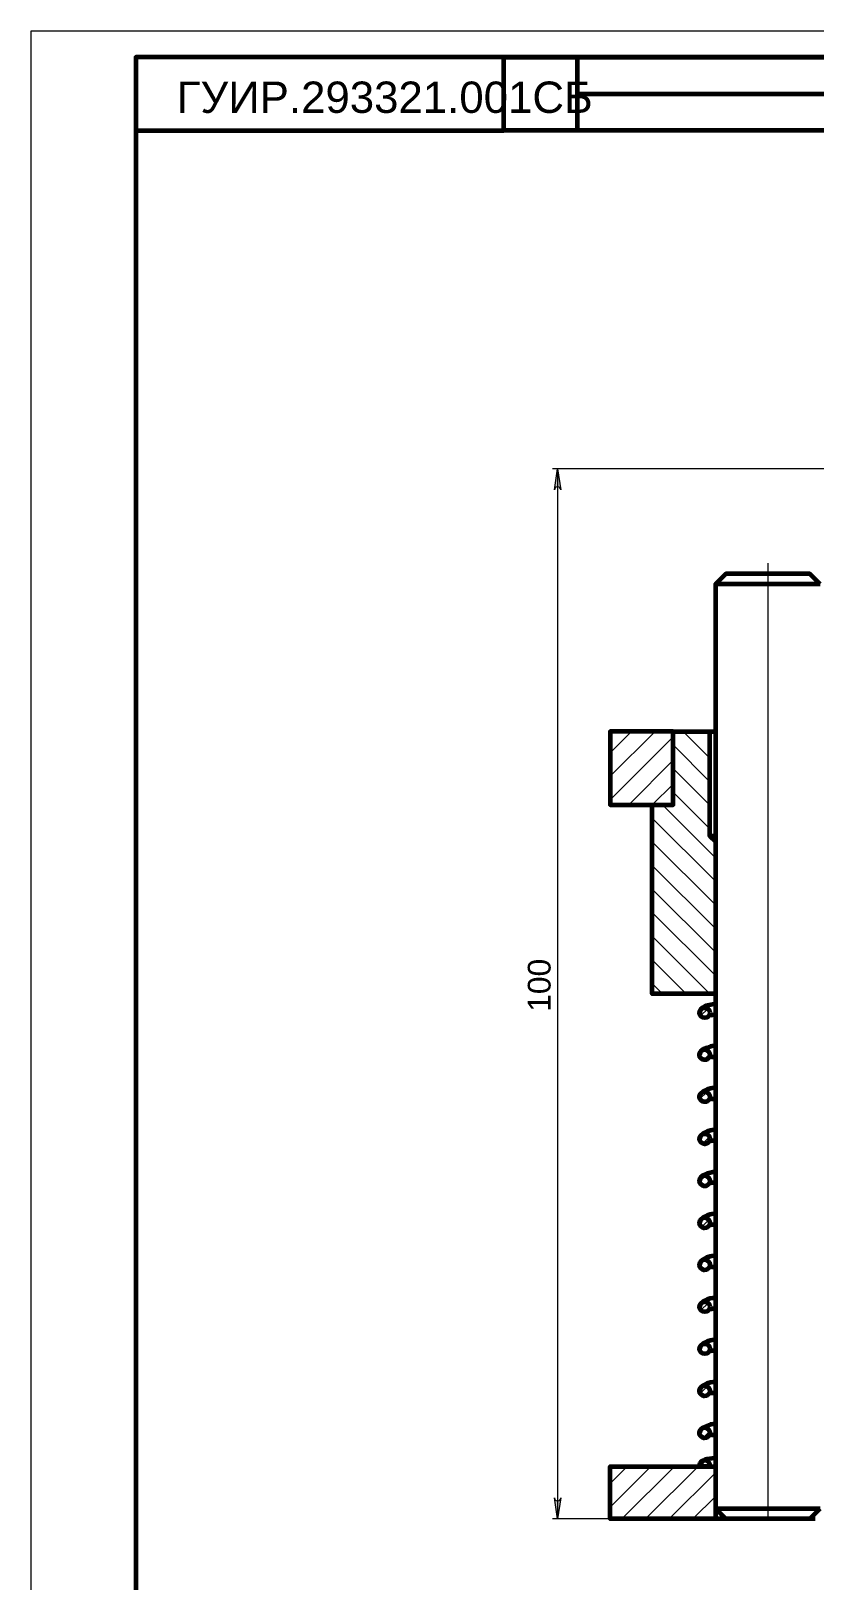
# Model space of a CAD drawing. Header units: millimetres. Extents: x 1142 to 3824, y -37 to 1280.
# Drawn here: x 1142 to 1197.4, y 815.8 to 925.3 of the extents above; entities that cross this region are included whole.
import ezdxf

# ---------------------------------------------------------------- set-up
doc = ezdxf.new("R2010")
doc.units = ezdxf.units.MM
doc.header["$LTSCALE"] = 0.5
doc.layers.add('PDF _Геометрия', color=7, linetype='Continuous')
doc.layers.add('PDF _Текст', color=7, linetype='Continuous')
doc.styles.add('PDF Arial', font='arial.ttf')

msp = doc.modelspace()

# ---------------------------------------------------------------- hatches: boundary and pattern name
at = {"layer": 'PDF _Геометрия', "lineweight": 13, "transparency": 33554559}
h = msp.add_hatch(color=256, dxfattribs=at)
h.paths.add_polyline_path([(1179.42, 892.88), (1179.39, 892.96), (1179.35, 893.02), (1179.29, 893.07), (1179.22, 893.1), (1179.14, 893.1), (1179.08, 893.07), (1179.01, 893.02), (1178.99, 892.96), (1178.96, 892.88), (1179.18, 894.37)], flags=0)
h.paths.add_polyline_path([(1178.96, 821.68), (1178.99, 821.6), (1179.01, 821.53), (1179.08, 821.49), (1179.14, 821.47), (1179.22, 821.47), (1179.29, 821.49), (1179.35, 821.53), (1179.39, 821.6), (1179.42, 821.68), (1179.18, 820.2)], flags=0)
h.paths.add_polyline_path([(1179.14, 781.05), (1179.12, 781.13), (1179.08, 781.2), (1179.03, 781.25), (1178.95, 781.28), (1178.88, 781.28), (1178.8, 781.25), (1178.75, 781.2), (1178.71, 781.13), (1178.69, 781.05), (1178.92, 782.55)], flags=0)
h.paths.add_polyline_path([(1178.69, 732.11), (1178.71, 732.03), (1178.75, 731.96), (1178.8, 731.91), (1178.88, 731.89), (1178.95, 731.89), (1179.03, 731.91), (1179.08, 731.96), (1179.12, 732.03), (1179.14, 732.11), (1178.92, 730.62)], flags=0)

# ---------------------------------------------------------------- linework, layer by layer
at = {"layer": 'PDF _Геометрия', "lineweight": 20}
for points in [[(1453.9, 705), (1142, 705), (1142, 925.29), (1453.9, 925.29)], [(1179.42, 892.88), (1179.39, 892.96), (1179.35, 893.02), (1179.29, 893.07), (1179.22, 893.1), (1179.14, 893.1), (1179.08, 893.07), (1179.01, 893.02), (1178.99, 892.96), (1178.96, 892.88), (1179.18, 894.37)], [(1178.96, 821.68), (1178.99, 821.6), (1179.01, 821.53), (1179.08, 821.49), (1179.14, 821.47), (1179.22, 821.47), (1179.29, 821.49), (1179.35, 821.53), (1179.39, 821.6), (1179.42, 821.68), (1179.18, 820.2)]]:
    msp.add_lwpolyline(points, close=True, dxfattribs=at)
at = {"layer": 'PDF _Геометрия', "lineweight": 60}
for points in [[(1175.38, 923.44), (1149.41, 923.44), (1149.41, 706.84), (1452.04, 706.84), (1452.04, 727.24), (1383.43, 727.24), (1383.43, 706.84), (1452.04, 706.84), (1452.04, 923.44), (1149.41, 923.44), (1149.41, 918.25), (1175.38, 918.25), (1175.38, 923.44), (1200.22, 923.44), (1200.22, 918.25), (1175.38, 918.25)], [(1180.57, 923.44), (1180.57, 918.25)], [(1180.57, 920.84), (1200.22, 920.84)], [(1197.72, 886.21), (1196.99, 886.95), (1196.92, 886.95), (1196.79, 886.95), (1196.58, 886.95), (1196.31, 886.95), (1195.96, 886.95), (1195.56, 886.95), (1195.13, 886.95), (1194.66, 886.95), (1194.18, 886.95), (1193.68, 886.95), (1193.21, 886.95), (1192.75, 886.95), (1192.32, 886.95), (1191.94, 886.95), (1191.63, 886.95), (1191.36, 886.95), (1191.18, 886.95), (1191.08, 886.95), (1191.05, 886.95), (1190.32, 886.21), (1190.32, 820.93), (1191.05, 820.2), (1190.96, 820.2), (1190.68, 820.2), (1190.47, 820.2), (1190.36, 820.2), (1190.32, 820.2)], [(1197.72, 886.21), (1197.66, 886.21), (1197.51, 886.21), (1197.29, 886.21), (1197, 886.21), (1196.65, 886.21), (1196.24, 886.21), (1195.79, 886.21), (1195.3, 886.21), (1194.78, 886.21), (1194.24, 886.21), (1193.71, 886.21), (1193.17, 886.21), (1192.65, 886.21), (1192.16, 886.21), (1191.72, 886.21), (1191.31, 886.21), (1190.97, 886.21), (1190.7, 886.21), (1190.5, 886.21), (1190.37, 886.21), (1190.32, 886.21)], [(1189.94, 868.41), (1190.32, 868.03), (1190.32, 857.28), (1185.86, 857.28), (1185.86, 870.64), (1187.35, 870.64), (1187.35, 875.82), (1182.9, 875.82), (1182.9, 870.64), (1187.35, 870.64), (1187.35, 875.82), (1189.94, 875.82), (1189.98, 875.82), (1190.11, 875.82), (1190.3, 875.82), (1190.32, 875.82)], [(1190.32, 868.41), (1190.3, 868.41), (1190.11, 868.41), (1189.98, 868.41), (1189.94, 868.41), (1189.94, 875.82)], [(1190.32, 856.58), (1189.89, 856.49), (1189.66, 856.43), (1189.47, 856.32), (1189.28, 856.17), (1189.21, 855.94)], [(1189.98, 855.79), (1190.02, 855.77), (1190.13, 855.8), (1190.32, 855.83)], [(1190.32, 853.63), (1189.98, 853.56), (1189.74, 853.48), (1189.49, 853.37), (1189.28, 853.2), (1189.19, 852.99)], [(1189.99, 852.86), (1190, 852.86), (1190.04, 852.83), (1190.15, 852.84), (1190.32, 852.88)], [(1190.32, 850.66), (1189.98, 850.59), (1189.74, 850.53), (1189.49, 850.4), (1189.28, 850.23), (1189.19, 850)], [(1189.99, 849.89), (1190, 849.89), (1190.04, 849.86), (1190.15, 849.87), (1190.32, 849.91)], [(1190.32, 847.69), (1189.98, 847.62), (1189.74, 847.56), (1189.49, 847.44), (1189.28, 847.26), (1189.21, 847.03)], [(1189.99, 846.92), (1190, 846.92), (1190.04, 846.89), (1190.15, 846.92), (1190.32, 846.94)], [(1190.32, 844.73), (1189.96, 844.65), (1189.74, 844.59), (1189.49, 844.47), (1189.28, 844.3), (1189.21, 844.08)], [(1189.99, 843.96), (1189.99, 843.95), (1190.04, 843.93), (1190.15, 843.95), (1190.32, 843.99)], [(1190.32, 841.76), (1189.96, 841.7), (1189.74, 841.62), (1189.49, 841.5), (1189.28, 841.33), (1189.21, 841.11)], [(1189.99, 840.99), (1189.99, 840.98), (1190.04, 840.96), (1190.15, 840.98), (1190.32, 841.02)], [(1190.32, 838.79), (1189.96, 838.73), (1189.73, 838.65), (1189.49, 838.53), (1189.28, 838.36), (1189.21, 838.15)], [(1189.99, 838.02), (1190.04, 837.99), (1190.15, 838.01), (1190.32, 838.05)], [(1190.32, 835.82), (1189.96, 835.76), (1189.74, 835.69), (1189.49, 835.57), (1189.28, 835.39), (1189.21, 835.18)], [(1189.99, 835.05), (1190.04, 835.02), (1190.15, 835.05), (1190.32, 835.08)], [(1190.32, 832.86), (1189.98, 832.79), (1189.74, 832.72), (1189.49, 832.6), (1189.28, 832.43), (1189.21, 832.21)], [(1189.99, 832.09), (1190, 832.08), (1190.04, 832.07), (1190.15, 832.08), (1190.32, 832.11)], [(1190.32, 829.89), (1189.98, 829.83), (1189.74, 829.75), (1189.49, 829.63), (1189.28, 829.46), (1189.19, 829.24)], [(1189.99, 829.12), (1190, 829.11), (1190.04, 829.1), (1190.15, 829.11), (1190.32, 829.15)], [(1190.32, 826.92), (1189.98, 826.86), (1189.74, 826.78), (1189.49, 826.66), (1189.28, 826.49), (1189.19, 826.27)], [(1189.99, 826.15), (1190, 826.15), (1190.04, 826.13), (1190.15, 826.14), (1190.32, 826.18)], [(1190.32, 824.5), (1190.24, 824.49), (1189.94, 824.45), (1189.72, 824.41), (1189.61, 824.39), (1189.52, 824.33), (1189.4, 824.26), (1189.24, 824.07), (1189.21, 823.97), (1189.22, 823.88)], [(1190.32, 820.93), (1190.37, 820.93), (1190.5, 820.93), (1190.7, 820.93), (1190.97, 820.93), (1191.31, 820.93), (1191.72, 820.93), (1192.16, 820.93), (1192.65, 820.93), (1193.17, 820.93), (1193.71, 820.93), (1194.24, 820.93), (1194.78, 820.93), (1195.3, 820.93), (1195.79, 820.93), (1196.24, 820.93), (1196.65, 820.93), (1197, 820.93), (1197.29, 820.93), (1197.51, 820.93), (1197.66, 820.93), (1197.72, 820.93)], [(1196.99, 820.2), (1196.92, 820.2), (1196.79, 820.2), (1196.58, 820.2), (1196.31, 820.2), (1195.96, 820.2), (1195.56, 820.2), (1195.13, 820.2), (1194.66, 820.2), (1194.18, 820.2), (1193.68, 820.2), (1193.21, 820.2), (1192.75, 820.2), (1192.32, 820.2), (1191.94, 820.2), (1191.63, 820.2), (1191.36, 820.2), (1191.18, 820.2), (1191.08, 820.2), (1191.05, 820.2)], [(1197.36, 820.2), (1197.08, 820.2), (1196.99, 820.2), (1197.72, 820.93)]]:
    msp.add_lwpolyline(points, dxfattribs=at)
at = {"layer": 'PDF _Геометрия', "lineweight": 20}
for points in [[(1218.13, 894.37), (1178.82, 894.37)], [(1179.18, 894.37), (1179.18, 820.2)], [(1194.03, 887.7), (1194.03, 886.21), (1194.03, 820.2)], [(1182.9, 874.31), (1184.4, 875.82)], [(1182.9, 872.65), (1186.06, 875.82)], [(1189.94, 873.92), (1188.04, 875.82)], [(1189.94, 875.59), (1189.7, 875.82)], [(1182.9, 870.99), (1187.35, 875.44)], [(1189.94, 872.26), (1187.35, 874.86)], [(1184.21, 870.64), (1187.35, 873.78)], [(1189.94, 870.6), (1187.35, 873.19)], [(1185.87, 870.64), (1187.35, 872.1)], [(1189.94, 868.94), (1187.35, 871.53)], [(1190.32, 866.89), (1186.58, 870.64)], [(1190.32, 865.23), (1185.86, 869.68)], [(1190.32, 863.56), (1185.86, 868.02)], [(1190.32, 861.9), (1185.86, 866.34)], [(1190.32, 860.23), (1185.86, 864.68)], [(1190.32, 858.57), (1185.86, 863.02)], [(1189.94, 857.28), (1185.86, 861.35)], [(1188.26, 857.28), (1185.86, 859.69)], [(1186.6, 857.28), (1185.86, 858.02)], [(1189.28, 855.72), (1189.79, 856.23)], [(1189.51, 852.62), (1189.94, 853.05)], [(1189.23, 849.86), (1189.73, 850.34)], [(1189.43, 846.71), (1189.91, 847.19)], [(1189.21, 844), (1189.65, 844.44)], [(1189.36, 840.82), (1189.87, 841.33)], [(1189.21, 838.16), (1189.56, 838.52)], [(1189.66, 837.78), (1189.92, 838.06)], [(1189.3, 834.93), (1189.82, 835.44)], [(1189.24, 832.37), (1189.4, 832.54)], [(1189.55, 831.84), (1189.94, 832.24)], [(1189.26, 829.06), (1189.75, 829.55)], [(1189.45, 825.93), (1189.92, 826.39)], [(1189.21, 824.01), (1189.55, 824.35)], [(1182.9, 821.02), (1185.76, 823.9)], [(1182.9, 822.7), (1184.1, 823.9)], [(1183.72, 820.2), (1187.43, 823.9)], [(1185.38, 820.2), (1189.1, 823.9)], [(1187.06, 820.2), (1190.32, 823.44)], [(1188.72, 820.2), (1190.32, 821.78)], [(1182.9, 820.2), (1178.82, 820.2)]]:
    msp.add_lwpolyline(points, dxfattribs=at)
at = {"layer": 'PDF _Геометрия', "lineweight": 60}
for points in [[(1189.94, 852.97), (1189.92, 852.87), (1189.86, 852.76), (1189.77, 852.67), (1189.65, 852.62), (1189.52, 852.61), (1189.41, 852.65), (1189.32, 852.71), (1189.23, 852.82), (1189.21, 852.95), (1189.21, 853.07), (1189.26, 853.17), (1189.34, 853.26), (1189.45, 853.33), (1189.58, 853.35), (1189.7, 853.33), (1189.79, 853.26), (1189.89, 853.17), (1189.94, 853.04)], [(1189.94, 850.02), (1189.92, 849.9), (1189.86, 849.79), (1189.77, 849.7), (1189.65, 849.65), (1189.52, 849.65), (1189.41, 849.68), (1189.32, 849.74), (1189.23, 849.86), (1189.21, 849.98), (1189.21, 850.1), (1189.26, 850.2), (1189.34, 850.29), (1189.45, 850.36), (1189.58, 850.38), (1189.7, 850.36), (1189.79, 850.3), (1189.89, 850.2), (1189.94, 850.07)], [(1189.94, 844.08), (1189.92, 843.96), (1189.86, 843.87), (1189.77, 843.78), (1189.65, 843.71), (1189.52, 843.71), (1189.41, 843.75), (1189.32, 843.82), (1189.24, 843.92), (1189.21, 844.05), (1189.22, 844.17), (1189.26, 844.27), (1189.34, 844.36), (1189.45, 844.43), (1189.58, 844.44), (1189.7, 844.42), (1189.79, 844.36), (1189.89, 844.27), (1189.94, 844.14)], [(1189.94, 841.11), (1189.92, 841), (1189.86, 840.9), (1189.77, 840.81), (1189.65, 840.75), (1189.52, 840.74), (1189.41, 840.78), (1189.32, 840.85), (1189.24, 840.95), (1189.21, 841.08), (1189.22, 841.2), (1189.26, 841.3), (1189.34, 841.39), (1189.45, 841.46), (1189.58, 841.49), (1189.7, 841.46), (1189.79, 841.39), (1189.89, 841.3), (1189.94, 841.17)], [(1189.94, 838.15), (1189.92, 838.03), (1189.86, 837.93), (1189.77, 837.84), (1189.65, 837.78), (1189.52, 837.77), (1189.41, 837.81), (1189.32, 837.88), (1189.24, 837.98), (1189.21, 838.11), (1189.22, 838.23), (1189.26, 838.33), (1189.34, 838.42), (1189.45, 838.49), (1189.58, 838.52), (1189.7, 838.49), (1189.79, 838.42), (1189.89, 838.33), (1189.94, 838.2)], [(1189.94, 829.24), (1189.92, 829.12), (1189.86, 829.03), (1189.77, 828.94), (1189.65, 828.89), (1189.52, 828.87), (1189.41, 828.91), (1189.32, 828.98), (1189.23, 829.08), (1189.21, 829.21), (1189.21, 829.33), (1189.26, 829.44), (1189.34, 829.53), (1189.45, 829.59), (1189.58, 829.62), (1189.7, 829.59), (1189.79, 829.53), (1189.89, 829.44), (1189.94, 829.31)], [(1189.94, 826.27), (1189.92, 826.17), (1189.86, 826.06), (1189.77, 825.97), (1189.65, 825.92), (1189.52, 825.9), (1189.41, 825.94), (1189.32, 826.01), (1189.23, 826.11), (1189.21, 826.24), (1189.21, 826.36), (1189.26, 826.47), (1189.34, 826.56), (1189.45, 826.62), (1189.58, 826.65), (1189.7, 826.62), (1189.79, 826.56), (1189.89, 826.47), (1189.94, 826.34)], [(1189.21, 823.9), (1189.21, 823.95), (1189.22, 824.07), (1189.26, 824.16), (1189.34, 824.27), (1189.45, 824.33), (1189.58, 824.35), (1189.7, 824.32), (1189.79, 824.27), (1189.89, 824.16), (1189.94, 824.05), (1189.94, 823.98), (1189.94, 823.9)], [(1190.32, 820.2), (1182.9, 820.2), (1182.9, 823.9), (1190.32, 823.9)]]:
    msp.add_lwpolyline(points, close=True, dxfattribs=at)
for centre in [(1189.57, 855.94), (1189.57, 847.04), (1189.57, 835.18), (1189.57, 832.21)]:
    msp.add_circle(centre, 0.364, dxfattribs=at)

# ---------------------------------------------------------------- texts
at = {"layer": 'PDF _Текст', "lineweight": 13, "insert": (1152.29, 919.47), "char_height": 2.2129, "attachment_point": 7, "style": 'PDF Arial'}
msp.add_mtext('ГУИР.293321.001СБ', dxfattribs=at)
at = {"layer": 'PDF _Текст', "lineweight": 13, "insert": (1178.71, 856.01), "char_height": 1.609, "attachment_point": 7, "rotation": 90, "style": 'PDF Arial'}
msp.add_mtext('100', dxfattribs=at)

doc.saveas('drawing.dxf')
